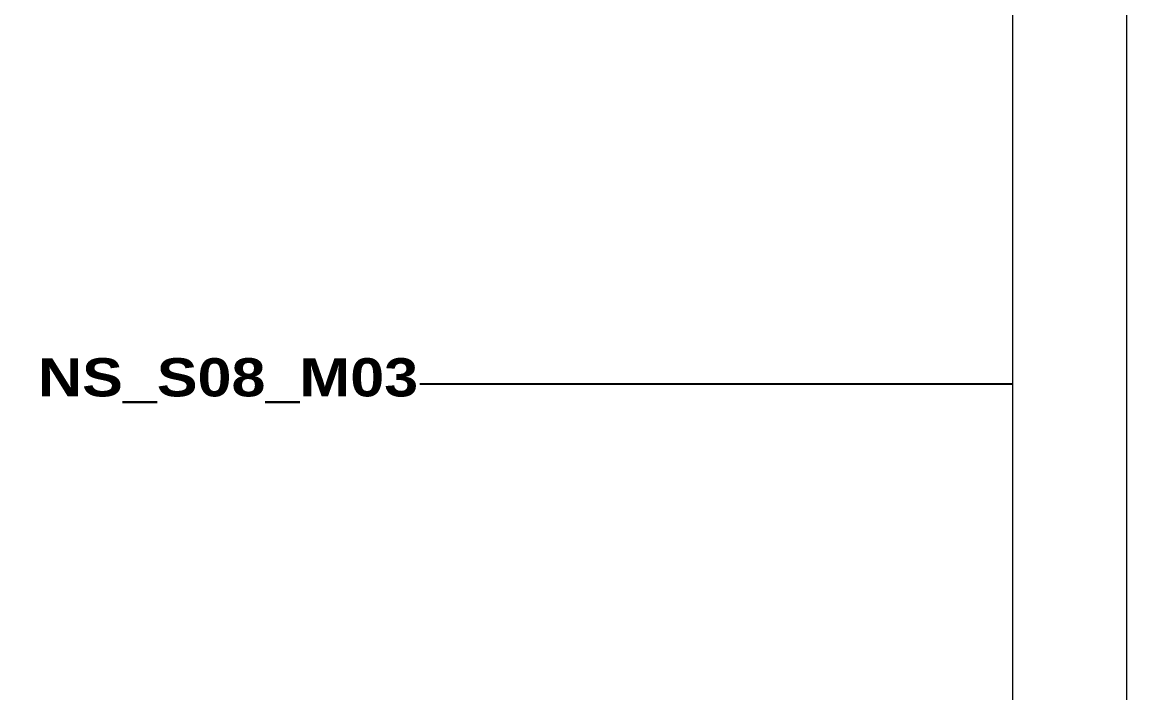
# Model space of a CAD drawing. Header units: centimetres. Extents: x 17259 to 54652, y 10858 to 53453.
# Drawn here: x 22092 to 23539, y 47769 to 48647 of the extents above; entities that cross this region are included whole.
import ezdxf
from ezdxf.enums import TextEntityAlignment as Align

# ---------------------------------------------------------------- set-up
doc = ezdxf.new("R2010")
doc.units = ezdxf.units.CM
doc.header["$MEASUREMENT"] = 0
doc.layers.add('Etiket-Line-L', color=7, linetype='Continuous')
doc.layers.add('EtIket-Line-S', color=2, linetype='Continuous')
doc.styles.add('Bold', font='ariblk.ttf', dxfattribs={"height": 25.4})

# ---------------------------------------------------------------- blocks, each defined once
blk = doc.blocks.new('x5 Out Line')
at = {"lineweight": 15}
blk.add_lwpolyline([(395.797, 9.654), (395.797, 277.058), (9.654, 277.058), (9.654, 9.654)], close=True, dxfattribs=at)
at = {"layer": 'EtIket-Line-S', "lineweight": 9, "ltscale": 0.5}
blk.add_lwpolyline([(0, 0), (405.451, 0), (405.451, 286.712), (0, 286.712)], close=True, dxfattribs=at)

msp = doc.modelspace()

# ---------------------------------------------------------------- linework, layer by layer
at = {"color": 146, "ltscale": 50, "true_color": 0x105689}
msp.add_line((22612.9, 48173.2), (23389.3, 48173.2), dxfattribs=at)

# ---------------------------------------------------------------- block references
at = {"layer": 'Etiket-Line-L', "lineweight": 0, "xscale": 15.48351216233742, "yscale": 15.48351216233742, "zscale": 15.48351216233742}
msp.add_blockref('x5 Out Line', (17260.9, 46496.4), dxfattribs=at)

# ---------------------------------------------------------------- texts
at = {"ltscale": 500, "style": 'Bold'}
msp.add_text('NS_S08_M03', height=50, dxfattribs=at).set_placement((22112.9, 48181.9), align=Align.MIDDLE_LEFT)

doc.saveas('drawing.dxf')
